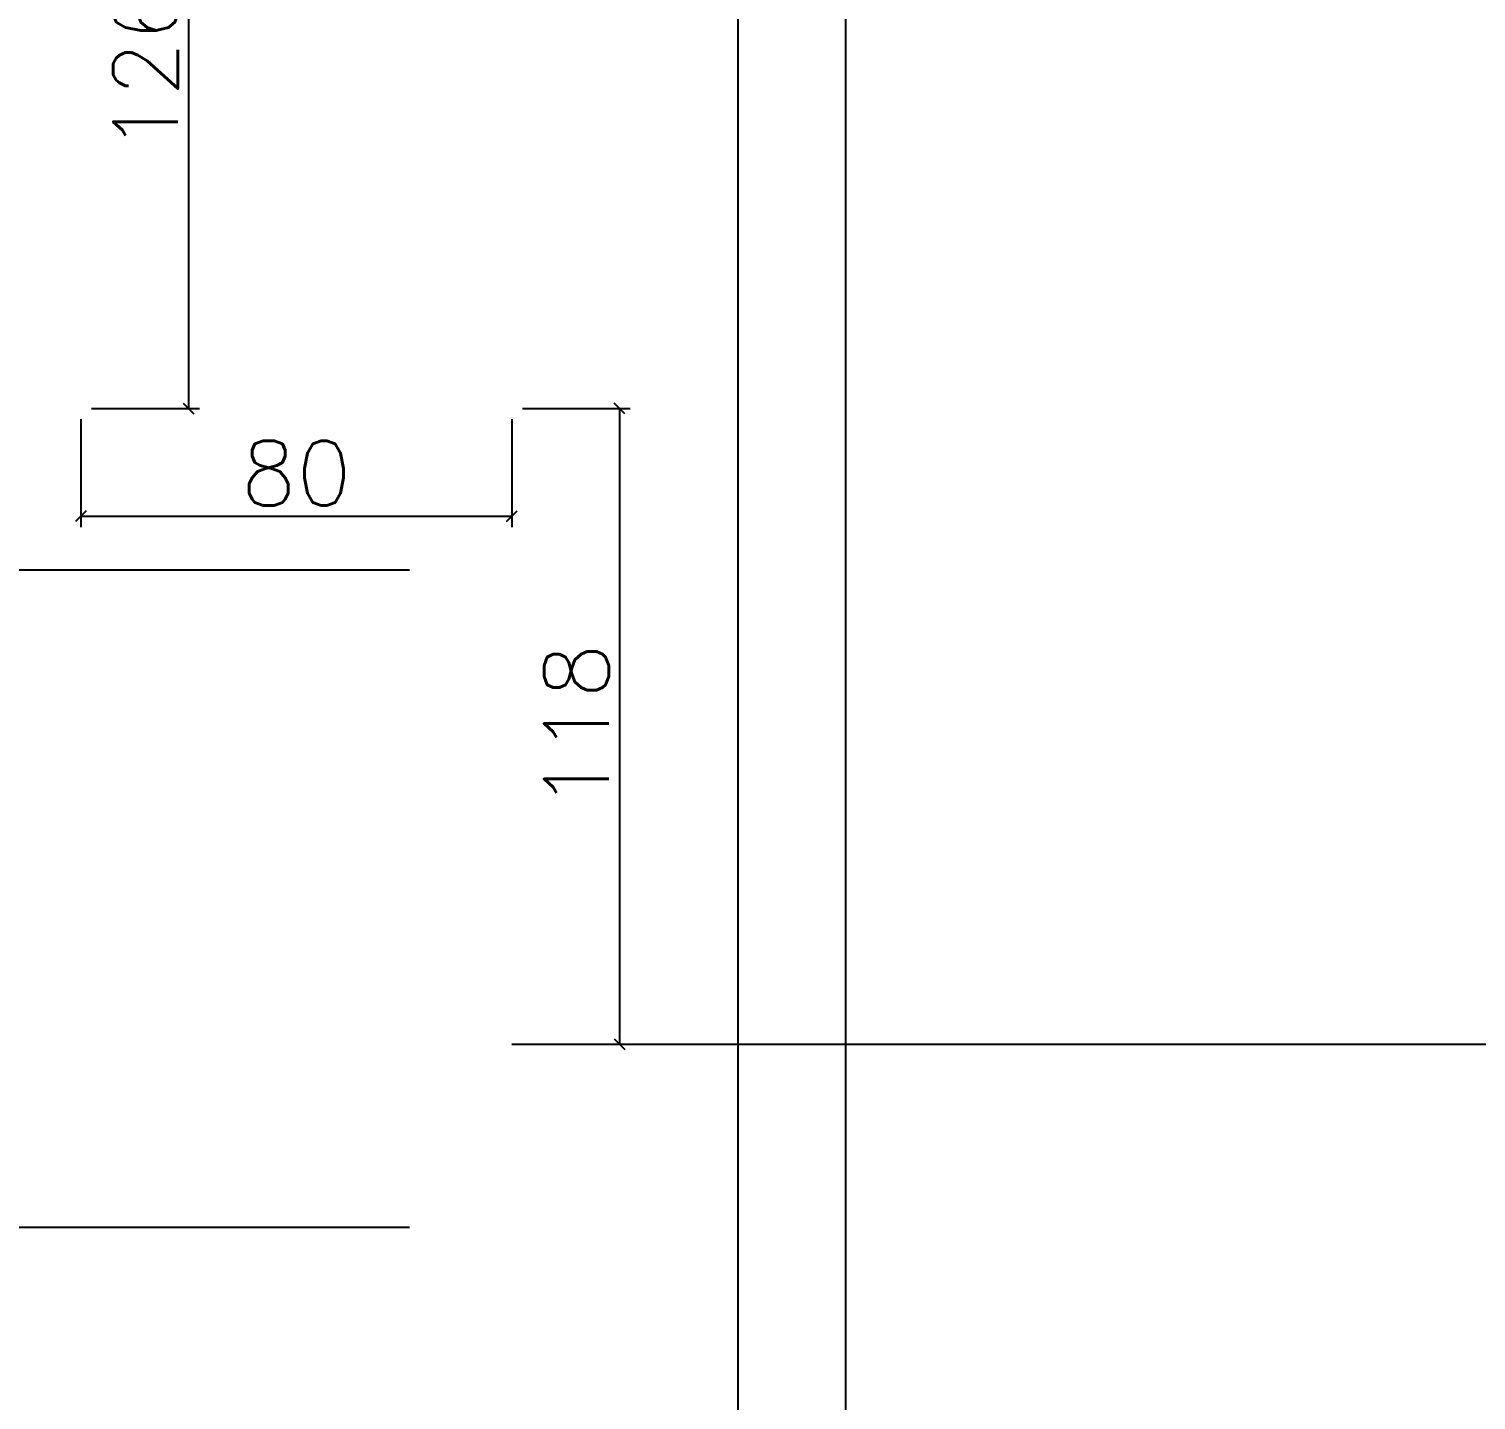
# Model space of a CAD drawing. Extents: x -40810 to 33675, y -2018 to 21213.
# Drawn here: x 13174.3 to 13442.9, y 14838.5 to 15093 of the extents above; entities that cross this region are included whole.
import ezdxf

# ---------------------------------------------------------------- set-up
doc = ezdxf.new("R2010")
doc.units = 0
doc.layers.get('0').update_dxf_attribs({"color": 1, "lineweight": 9})
doc.layers.add('P-NOTAS', color=7, linetype='Continuous')
doc.layers.add('Painéis', color=255, linetype='Continuous')
doc.styles.add('Romans', font='romans.shx', dxfattribs={"height": 12})
doc.dimstyles.new('cotas', dxfattribs={"dimtxt": 9, "dimasz": 2, "dimexe": 2, "dimexo": 2, "dimgap": 2, "dimtad": 1, "dimdec": 1, "dimzin": 12, "dimdsep": 46, "dimtxsty": 'Romans', "dimblk": 'OBLIQUE', "dimcen": 9, "dimclrd": 4, "dimclre": 4, "dimclrt": 240, "dimaunit": 1, "dimadec": 8, "dimazin": 3, "dimtfac": 1, "dimtdec": 1, "dimtix": 1, "dimtmove": 0, "dimatfit": 2, "dimldrblk": 'OBLIQUE', "dimfxl": 1, "dimtolj": 1, "dimtzin": 0, "dimlwd": -1, "dimlwe": -1, "dimarcsym": 0})

# ---------------------------------------------------------------- blocks, each defined once
blk = doc.blocks.new('_Oblique')
at = {"color": 0, "linetype": 'ByBlock', "lineweight": -2}
blk.add_line((-0.5, -0.5), (0.5, 0.5), dxfattribs=at)
blk = doc.blocks.new('*D3773')
at = {"layer": 'Defpoints', "color": 0, "linetype": 'Continuous', "ltscale": 30, "transparency": 16777216}
for p in [(13183.91, 15148.53), (13183.91, 15022.53), (13203.91, 15022.53)]:
    blk.add_point(p, dxfattribs=at)
at = {"layer": 'P-NOTAS', "color": 4, "linetype": 'Continuous', "ltscale": 30, "transparency": 16777216}
for p, q in [((13185.91, 15148.53), (13205.91, 15148.53)), ((13203.91, 15148.53), (13203.91, 15022.53)), ((13185.91, 15022.53), (13205.91, 15022.53))]:
    blk.add_line(p, q, dxfattribs=at)
at = {"layer": 'P-NOTAS', "color": 4, "linetype": 'Continuous', "ltscale": 30, "transparency": 16777216, "xscale": 2, "yscale": 2, "zscale": 2}
for p, rotation in [((13203.91, 15148.53), 90), ((13203.91, 15022.53), 270)]:
    blk.add_blockref('_Oblique', p, dxfattribs=dict(at, rotation=rotation))
at = {"layer": 'P-NOTAS', "color": 240, "linetype": 'Continuous', "ltscale": 30, "transparency": 16777216, "insert": (13195.91, 15085.53), "char_height": 12, "attachment_point": 5, "rotation": 90, "style": 'Romans'}
blk.add_mtext('\\A1;126', dxfattribs=at)
blk = doc.blocks.new('*D3774')
at = {"layer": 'Defpoints', "color": 0, "linetype": 'Continuous', "ltscale": 30, "transparency": 16777216}
for p in [(13183.91, 15022.53), (13263.91, 15022.53), (13263.91, 15002.53)]:
    blk.add_point(p, dxfattribs=at)
at = {"layer": 'P-NOTAS', "color": 4, "linetype": 'Continuous', "ltscale": 30, "transparency": 16777216}
for p, q in [((13183.91, 15020.53), (13183.91, 15000.53)), ((13263.91, 15020.53), (13263.91, 15000.53)), ((13183.91, 15002.53), (13263.91, 15002.53))]:
    blk.add_line(p, q, dxfattribs=at)
at = {"layer": 'P-NOTAS', "color": 4, "linetype": 'Continuous', "ltscale": 30, "transparency": 16777216, "xscale": 2, "yscale": 2, "zscale": 2, "rotation": 180}
blk.add_blockref('_Oblique', (13183.91, 15002.53), dxfattribs=at)
at = {"layer": 'P-NOTAS', "color": 4, "linetype": 'Continuous', "ltscale": 30, "transparency": 16777216, "xscale": 2, "yscale": 2, "zscale": 2}
blk.add_blockref('_Oblique', (13263.91, 15002.53), dxfattribs=at)
at = {"layer": 'P-NOTAS', "color": 240, "linetype": 'Continuous', "ltscale": 30, "transparency": 16777216, "insert": (13223.91, 15010.53), "char_height": 12, "attachment_point": 5, "style": 'Romans'}
blk.add_mtext('\\A1;80', dxfattribs=at)
blk = doc.blocks.new('*D3775')
at = {"layer": 'Defpoints', "color": 0, "linetype": 'Continuous', "ltscale": 30, "transparency": 16777216}
for p in [(13263.91, 15022.53), (13263.91, 14904.53), (13283.91, 14904.53)]:
    blk.add_point(p, dxfattribs=at)
at = {"layer": 'P-NOTAS', "color": 4, "linetype": 'Continuous', "ltscale": 30, "transparency": 16777216}
for p, q in [((13265.91, 15022.53), (13285.91, 15022.53)), ((13283.91, 15022.53), (13283.91, 14904.53)), ((13265.91, 14904.53), (13285.91, 14904.53))]:
    blk.add_line(p, q, dxfattribs=at)
at = {"layer": 'P-NOTAS', "color": 4, "linetype": 'Continuous', "ltscale": 30, "transparency": 16777216, "xscale": 2, "yscale": 2, "zscale": 2}
for p, rotation in [((13283.91, 15022.53), 90), ((13283.91, 14904.53), 270)]:
    blk.add_blockref('_Oblique', p, dxfattribs=dict(at, rotation=rotation))
at = {"layer": 'P-NOTAS', "color": 240, "linetype": 'Continuous', "ltscale": 30, "transparency": 16777216, "insert": (13275.91, 14963.53), "char_height": 12, "attachment_point": 5, "rotation": 90, "style": 'Romans'}
blk.add_mtext('\\A1;118', dxfattribs=at)
blk = doc.blocks.new('*D6311')
at = {"layer": 'Defpoints', "color": 0, "ltscale": 30, "transparency": 16777216}
for p in [(13183.91, 15148.53), (13183.91, 15022.53), (13203.91, 15022.53)]:
    blk.add_point(p, dxfattribs=at)
at = {"layer": 'P-NOTAS', "color": 4, "ltscale": 30, "transparency": 16777216}
for p, q in [((13185.91, 15148.53), (13205.91, 15148.53)), ((13203.91, 15148.53), (13203.91, 15022.53)), ((13185.91, 15022.53), (13205.91, 15022.53))]:
    blk.add_line(p, q, dxfattribs=at)
at = {"layer": 'P-NOTAS', "color": 4, "ltscale": 30, "transparency": 16777216, "xscale": 2, "yscale": 2, "zscale": 2}
for p, rotation in [((13203.91, 15148.53), 90), ((13203.91, 15022.53), 270)]:
    blk.add_blockref('_Oblique', p, dxfattribs=dict(at, rotation=rotation))
at = {"layer": 'P-NOTAS', "color": 240, "ltscale": 30, "transparency": 16777216, "insert": (13195.91, 15085.53), "char_height": 12, "attachment_point": 5, "rotation": 90, "style": 'Romans'}
blk.add_mtext('\\A1;126', dxfattribs=at)
blk = doc.blocks.new('*D6312')
at = {"layer": 'Defpoints', "color": 0, "ltscale": 30, "transparency": 16777216}
for p in [(13183.91, 15022.53), (13263.91, 15022.53), (13263.91, 15002.53)]:
    blk.add_point(p, dxfattribs=at)
at = {"layer": 'P-NOTAS', "color": 4, "ltscale": 30, "transparency": 16777216}
for p, q in [((13183.91, 15020.53), (13183.91, 15000.53)), ((13263.91, 15020.53), (13263.91, 15000.53)), ((13183.91, 15002.53), (13263.91, 15002.53))]:
    blk.add_line(p, q, dxfattribs=at)
at = {"layer": 'P-NOTAS', "color": 4, "ltscale": 30, "transparency": 16777216, "xscale": 2, "yscale": 2, "zscale": 2, "rotation": 180}
blk.add_blockref('_Oblique', (13183.91, 15002.53), dxfattribs=at)
at = {"layer": 'P-NOTAS', "color": 4, "ltscale": 30, "transparency": 16777216, "xscale": 2, "yscale": 2, "zscale": 2}
blk.add_blockref('_Oblique', (13263.91, 15002.53), dxfattribs=at)
at = {"layer": 'P-NOTAS', "color": 240, "ltscale": 30, "transparency": 16777216, "insert": (13223.91, 15010.53), "char_height": 12, "attachment_point": 5, "style": 'Romans'}
blk.add_mtext('\\A1;80', dxfattribs=at)
blk = doc.blocks.new('*D6313')
at = {"layer": 'Defpoints', "color": 0, "ltscale": 30, "transparency": 16777216}
for p in [(13263.91, 15022.53), (13263.91, 14904.53), (13283.91, 14904.53)]:
    blk.add_point(p, dxfattribs=at)
at = {"layer": 'P-NOTAS', "color": 4, "ltscale": 30, "transparency": 16777216}
for p, q in [((13265.91, 15022.53), (13285.91, 15022.53)), ((13283.91, 15022.53), (13283.91, 14904.53)), ((13265.91, 14904.53), (13285.91, 14904.53))]:
    blk.add_line(p, q, dxfattribs=at)
at = {"layer": 'P-NOTAS', "color": 4, "ltscale": 30, "transparency": 16777216, "xscale": 2, "yscale": 2, "zscale": 2}
for p, rotation in [((13283.91, 15022.53), 90), ((13283.91, 14904.53), 270)]:
    blk.add_blockref('_Oblique', p, dxfattribs=dict(at, rotation=rotation))
at = {"layer": 'P-NOTAS', "color": 240, "ltscale": 30, "transparency": 16777216, "insert": (13275.91, 14963.53), "char_height": 12, "attachment_point": 5, "rotation": 90, "style": 'Romans'}
blk.add_mtext('\\A1;118', dxfattribs=at)
blk = doc.blocks.new('*D6495')
at = {"layer": 'Defpoints', "color": 0, "ltscale": 30, "transparency": 16777216}
for p in [(13183.91, 15148.53), (13183.91, 15022.53), (13203.91, 15022.53)]:
    blk.add_point(p, dxfattribs=at)
at = {"layer": 'P-NOTAS', "color": 4, "ltscale": 30, "transparency": 16777216}
for p, q in [((13185.91, 15148.53), (13205.91, 15148.53)), ((13203.91, 15148.53), (13203.91, 15022.53)), ((13185.91, 15022.53), (13205.91, 15022.53))]:
    blk.add_line(p, q, dxfattribs=at)
at = {"layer": 'P-NOTAS', "color": 4, "ltscale": 30, "transparency": 16777216, "xscale": 2, "yscale": 2, "zscale": 2}
for p, rotation in [((13203.91, 15148.53), 90), ((13203.91, 15022.53), 270)]:
    blk.add_blockref('_Oblique', p, dxfattribs=dict(at, rotation=rotation))
at = {"layer": 'P-NOTAS', "color": 240, "ltscale": 30, "transparency": 16777216, "insert": (13195.91, 15085.53), "char_height": 12, "attachment_point": 5, "rotation": 90, "style": 'Romans'}
blk.add_mtext('\\A1;126', dxfattribs=at)
blk = doc.blocks.new('*D6496')
at = {"layer": 'Defpoints', "color": 0, "ltscale": 30, "transparency": 16777216}
for p in [(13183.91, 15022.53), (13263.91, 15022.53), (13263.91, 15002.53)]:
    blk.add_point(p, dxfattribs=at)
at = {"layer": 'P-NOTAS', "color": 4, "ltscale": 30, "transparency": 16777216}
for p, q in [((13183.91, 15020.53), (13183.91, 15000.53)), ((13263.91, 15020.53), (13263.91, 15000.53)), ((13183.91, 15002.53), (13263.91, 15002.53))]:
    blk.add_line(p, q, dxfattribs=at)
at = {"layer": 'P-NOTAS', "color": 4, "ltscale": 30, "transparency": 16777216, "xscale": 2, "yscale": 2, "zscale": 2, "rotation": 180}
blk.add_blockref('_Oblique', (13183.91, 15002.53), dxfattribs=at)
at = {"layer": 'P-NOTAS', "color": 4, "ltscale": 30, "transparency": 16777216, "xscale": 2, "yscale": 2, "zscale": 2}
blk.add_blockref('_Oblique', (13263.91, 15002.53), dxfattribs=at)
at = {"layer": 'P-NOTAS', "color": 240, "ltscale": 30, "transparency": 16777216, "insert": (13223.91, 15010.53), "char_height": 12, "attachment_point": 5, "style": 'Romans'}
blk.add_mtext('\\A1;80', dxfattribs=at)
blk = doc.blocks.new('*D6497')
at = {"layer": 'Defpoints', "color": 0, "ltscale": 30, "transparency": 16777216}
for p in [(13263.91, 15022.53), (13263.91, 14904.53), (13283.91, 14904.53)]:
    blk.add_point(p, dxfattribs=at)
at = {"layer": 'P-NOTAS', "color": 4, "ltscale": 30, "transparency": 16777216}
for p, q in [((13265.91, 15022.53), (13285.91, 15022.53)), ((13283.91, 15022.53), (13283.91, 14904.53)), ((13265.91, 14904.53), (13285.91, 14904.53))]:
    blk.add_line(p, q, dxfattribs=at)
at = {"layer": 'P-NOTAS', "color": 4, "ltscale": 30, "transparency": 16777216, "xscale": 2, "yscale": 2, "zscale": 2}
for p, rotation in [((13283.91, 15022.53), 90), ((13283.91, 14904.53), 270)]:
    blk.add_blockref('_Oblique', p, dxfattribs=dict(at, rotation=rotation))
at = {"layer": 'P-NOTAS', "color": 240, "ltscale": 30, "transparency": 16777216, "insert": (13275.91, 14963.53), "char_height": 12, "attachment_point": 5, "rotation": 90, "style": 'Romans'}
blk.add_mtext('\\A1;118', dxfattribs=at)

msp = doc.modelspace()

# ---------------------------------------------------------------- linework, layer by layer
at = {"layer": 'Painéis', "linetype": 'Continuous', "ltscale": 30}
for points in [[(13305.913, 14474.529), (13305.913, 15880.529)], [(13325.913, 14474.529), (13325.913, 15880.529)], [(13244.913, 14992.529), (13117.413, 14992.529)], [(13263.913, 14904.529), (13840.913, 14904.529)], [(12795.913, 14870.529), (13244.913, 14870.529)]]:
    msp.add_lwpolyline(points, dxfattribs=at)
at = {"layer": 'Painéis', "ltscale": 30}
for points in [[(13305.913, 14474.529), (13305.913, 15880.529)], [(13305.913, 14474.529), (13305.913, 15880.529)], [(13325.913, 14474.529), (13325.913, 15880.529)], [(13325.913, 14474.529), (13325.913, 15880.529)], [(13244.913, 14992.529), (13117.413, 14992.529)], [(13244.913, 14992.529), (13117.413, 14992.529)], [(13263.913, 14904.529), (13840.913, 14904.529)], [(13263.913, 14904.529), (13840.913, 14904.529)], [(12795.913, 14870.529), (13244.913, 14870.529)], [(12795.913, 14870.529), (13244.913, 14870.529)]]:
    msp.add_lwpolyline(points, dxfattribs=at)

# ---------------------------------------------------------------- dimensions: what is measured, and where the dimension line sits
at = {"layer": 'P-NOTAS', "linetype": 'Continuous', "ltscale": 30}
for base, p1, p2, picture, middle in [((13203.913, 15022.529), (13183.913, 15148.529), (13183.913, 15022.529), '*D3773', (13195.913, 15085.529)), ((13283.913, 14904.529), (13263.913, 15022.529), (13263.913, 14904.529), '*D3775', (13275.913, 14963.529))]:
    dim = msp.add_linear_dim(base=base, p1=p1, p2=p2, angle=90, dimstyle='cotas', dxfattribs=at)
    dim.commit()
    dim.dimension.update_dxf_attribs({"geometry": picture, "text_midpoint": middle})
at = {"layer": 'P-NOTAS', "ltscale": 30}
for base, p1, p2, picture, middle in [((13203.913, 15022.529), (13183.913, 15148.529), (13183.913, 15022.529), '*D6311', (13195.913, 15085.529)), ((13203.913, 15022.529), (13183.913, 15148.529), (13183.913, 15022.529), '*D6495', (13195.913, 15085.529)), ((13283.913, 14904.529), (13263.913, 15022.529), (13263.913, 14904.529), '*D6313', (13275.913, 14963.529)), ((13283.913, 14904.529), (13263.913, 15022.529), (13263.913, 14904.529), '*D6497', (13275.913, 14963.529))]:
    dim = msp.add_linear_dim(base=base, p1=p1, p2=p2, angle=90, dimstyle='cotas', dxfattribs=at)
    dim.commit()
    dim.dimension.update_dxf_attribs({"geometry": picture, "text_midpoint": middle})
at = {"layer": 'P-NOTAS', "linetype": 'Continuous', "ltscale": 30}
dim = msp.add_linear_dim(base=(13263.913, 15002.529), p1=(13183.913, 15022.529), p2=(13263.913, 15022.529), dimstyle='cotas', dxfattribs=at)
dim.commit()
dim.dimension.update_dxf_attribs({"geometry": '*D3774', "text_midpoint": (13223.913, 15010.529)})
at = {"layer": 'P-NOTAS', "ltscale": 30}
for picture in ['*D6312', '*D6496']:
    dim = msp.add_linear_dim(base=(13263.913, 15002.529), p1=(13183.913, 15022.529), p2=(13263.913, 15022.529), dimstyle='cotas', dxfattribs=at)
    dim.commit()
    dim.dimension.update_dxf_attribs({"geometry": picture, "text_midpoint": (13223.913, 15010.529)})

doc.saveas('drawing.dxf')
